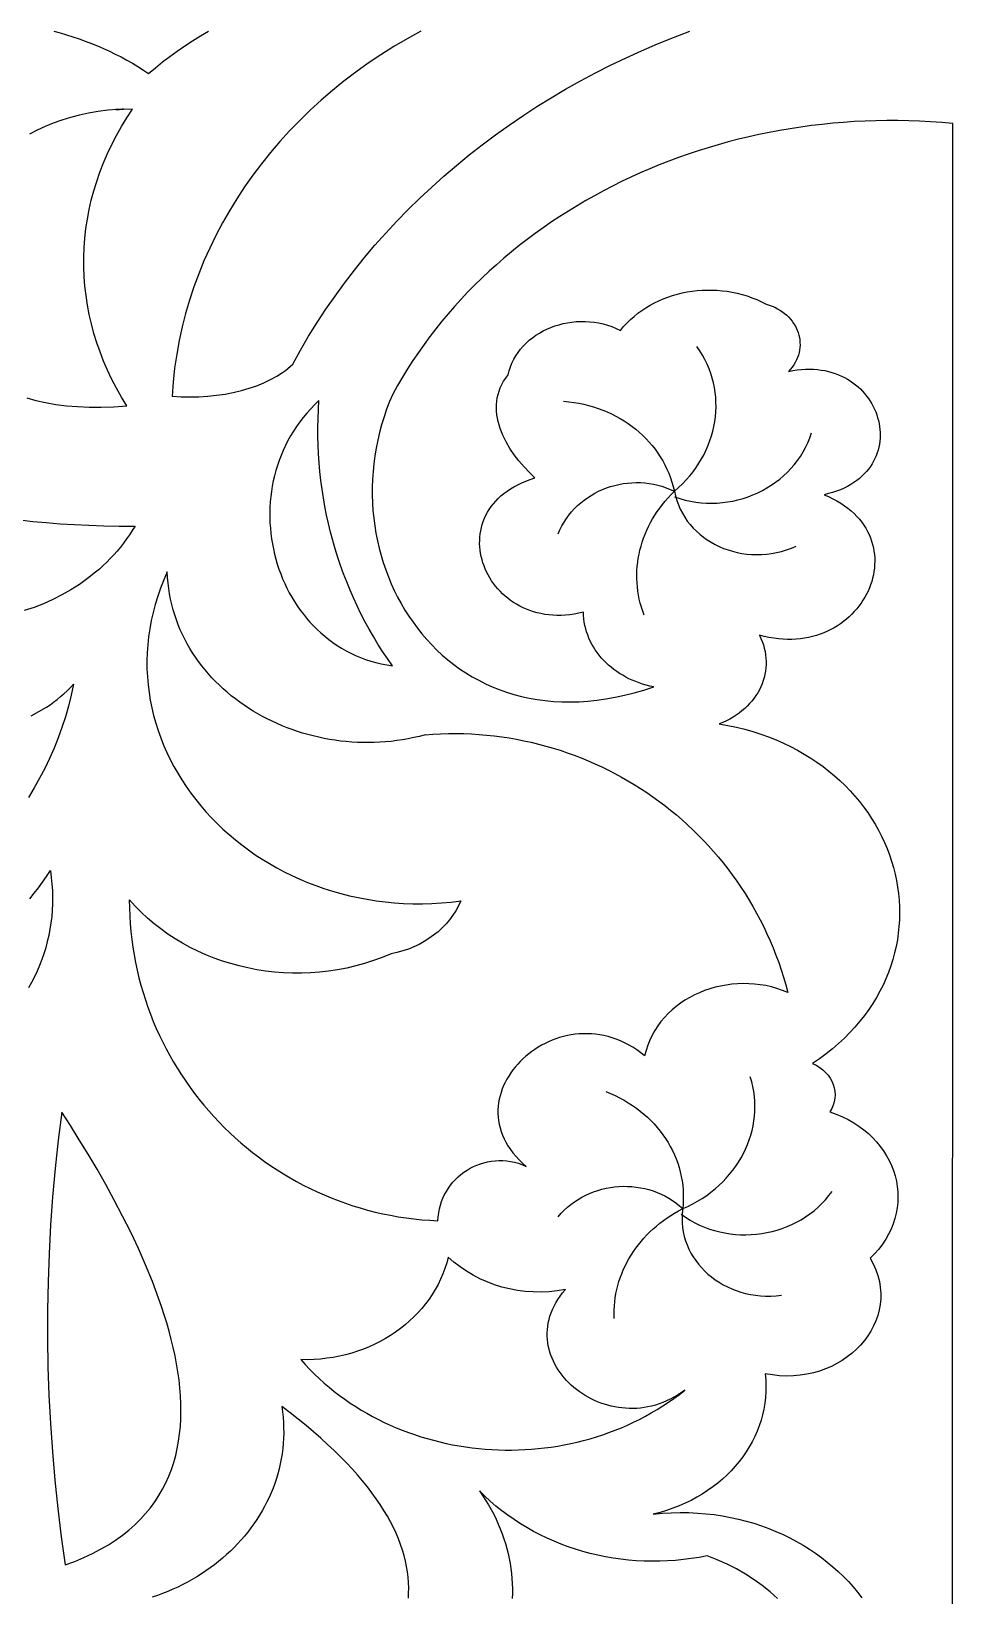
# Model space of a CAD drawing. Extents: x -555 to 555, y -555 to 555.
# Drawn here: x -416.2 to -365, y -86.9 to 0 of the extents above; entities that cross this region are included whole.
import ezdxf

# ---------------------------------------------------------------- set-up
doc = ezdxf.new("R2010")
doc.units = 0
doc.layers.add('LAYER_1', color=18, linetype='CONTINUOUS')
doc.layers.add('LAYER_2', color=140, linetype='CONTINUOUS')

msp = doc.modelspace()

# ---------------------------------------------------------------- linework, layer by layer
at = {"layer": 'LAYER_1'}
for points in [[(-414.931, -0.005), (-414.573, -0.099), (-414.219, -0.201), (-413.867, -0.309), (-413.519, -0.425), (-413.174, -0.548), (-412.833, -0.678), (-412.496, -0.814), (-412.162, -0.958), (-411.833, -1.108), (-411.508, -1.266), (-411.187, -1.43), (-410.871, -1.602), (-410.56, -1.78), (-410.253, -1.966), (-409.952, -2.158), (-409.656, -2.357), (-409.277, -2.027), (-408.887, -1.708), (-408.486, -1.4), (-408.074, -1.102), (-407.653, -0.813), (-407.221, -0.535), (-406.78, -0.265), (-406.33, -0.005)], [(-394.547, -0.005), (-395.304, -0.422), (-396.042, -0.857), (-396.762, -1.31), (-397.464, -1.781), (-398.147, -2.269), (-398.811, -2.774), (-399.455, -3.295), (-400.08, -3.832), (-400.685, -4.384), (-401.269, -4.952), (-401.833, -5.533), (-402.376, -6.129), (-402.897, -6.738), (-403.397, -7.36), (-403.875, -7.995), (-404.331, -8.642), (-404.765, -9.301), (-405.175, -9.97), (-405.563, -10.651), (-405.927, -11.342), (-406.267, -12.042), (-406.583, -12.752), (-406.875, -13.471), (-407.143, -14.199), (-407.385, -14.934), (-407.602, -15.677), (-407.794, -16.427), (-407.96, -17.183), (-408.099, -17.946), (-408.212, -18.714), (-408.299, -19.487), (-408.358, -20.266), (-407.858, -20.298), (-407.359, -20.309), (-406.863, -20.3), (-406.373, -20.27), (-405.89, -20.221), (-405.416, -20.152), (-404.954, -20.063), (-404.505, -19.957), (-404.072, -19.832), (-403.657, -19.689), (-403.262, -19.529), (-402.888, -19.353), (-402.539, -19.16), (-402.216, -18.951), (-402.064, -18.84), (-401.921, -18.726), (-401.784, -18.608), (-401.656, -18.487), (-401.223, -17.709), (-400.77, -16.942), (-400.299, -16.186), (-399.809, -15.441), (-399.3, -14.708), (-398.773, -13.986), (-398.228, -13.276), (-397.666, -12.577), (-397.086, -11.891), (-396.489, -11.218), (-395.876, -10.557), (-395.246, -9.909), (-394.599, -9.274), (-393.937, -8.653), (-393.259, -8.045), (-392.565, -7.451), (-391.857, -6.871), (-391.133, -6.305), (-390.395, -5.754), (-389.643, -5.217), (-388.877, -4.695), (-388.097, -4.189), (-387.304, -3.697), (-386.497, -3.222), (-385.678, -2.762), (-384.846, -2.318), (-384.001, -1.891), (-383.145, -1.48), (-382.277, -1.086), (-381.397, -0.708), (-380.506, -0.348), (-379.604, -0.005)], [(-416.431, -20.37), (-415.92, -20.509), (-415.383, -20.627), (-414.819, -20.724), (-414.228, -20.798), (-413.611, -20.85), (-412.966, -20.878), (-412.293, -20.88), (-411.592, -20.858), (-410.864, -20.809), (-411.162, -20.323), (-411.44, -19.832), (-411.699, -19.335), (-411.938, -18.833), (-412.156, -18.326), (-412.356, -17.815), (-412.535, -17.3), (-412.695, -16.781), (-412.834, -16.26), (-412.954, -15.736), (-413.054, -15.209), (-413.135, -14.681), (-413.195, -14.151), (-413.235, -13.62), (-413.256, -13.089), (-413.256, -12.557), (-413.237, -12.025), (-413.198, -11.494), (-413.139, -10.963), (-413.06, -10.434), (-412.961, -9.907), (-412.842, -9.381), (-412.703, -8.858), (-412.544, -8.338), (-412.365, -7.822), (-412.165, -7.309), (-411.946, -6.8), (-411.707, -6.295), (-411.448, -5.796), (-411.169, -5.301), (-410.87, -4.813), (-410.55, -4.33), (-411.384, -4.35), (-411.932, -4.392), (-412.468, -4.457), (-412.991, -4.544), (-413.501, -4.654), (-413.998, -4.784), (-414.481, -4.934), (-414.951, -5.104), (-415.406, -5.293), (-415.848, -5.499), (-416.275, -5.723)], [(-365.008, -120.025), (-365, -5.125), (-365.613, -5.072), (-366.226, -5.029), (-366.837, -4.997), (-367.446, -4.975), (-368.054, -4.964), (-368.661, -4.964), (-369.266, -4.973), (-369.869, -4.993), (-370.47, -5.023), (-371.068, -5.064), (-371.664, -5.114), (-372.258, -5.174), (-372.849, -5.244), (-373.438, -5.324), (-374.023, -5.414), (-374.605, -5.513), (-375.185, -5.622), (-375.76, -5.74), (-376.332, -5.868), (-376.901, -6.005), (-377.466, -6.152), (-378.027, -6.307), (-378.583, -6.472), (-379.136, -6.646), (-379.684, -6.829), (-380.227, -7.021), (-380.766, -7.221), (-381.3, -7.43), (-381.83, -7.648), (-382.354, -7.875), (-382.872, -8.11), (-383.386, -8.353), (-383.894, -8.605), (-384.396, -8.865), (-384.892, -9.134), (-385.382, -9.41), (-385.866, -9.695), (-386.344, -9.988), (-386.816, -10.288), (-387.281, -10.596), (-387.739, -10.912), (-388.191, -11.236), (-388.635, -11.568), (-389.072, -11.907), (-389.502, -12.253), (-389.925, -12.607), (-390.34, -12.968), (-390.747, -13.336), (-391.147, -13.712), (-391.538, -14.094), (-391.921, -14.484), (-392.296, -14.88), (-392.663, -15.284), (-393.021, -15.694), (-393.37, -16.111), (-393.71, -16.534), (-394.042, -16.964), (-394.364, -17.401), (-394.677, -17.844), (-394.98, -18.293), (-395.274, -18.749), (-395.558, -19.21), (-395.832, -19.678), (-396.096, -20.152), (-396.275, -20.574), (-396.438, -20.998), (-396.585, -21.426), (-396.718, -21.856), (-396.835, -22.287), (-396.936, -22.721), (-397.023, -23.155), (-397.096, -23.589), (-397.153, -24.024), (-397.196, -24.459), (-397.225, -24.894), (-397.239, -25.327), (-397.239, -25.759), (-397.225, -26.189), (-397.197, -26.617), (-397.156, -27.042), (-397.101, -27.464), (-397.032, -27.883), (-396.95, -28.298), (-396.855, -28.708), (-396.747, -29.115), (-396.626, -29.516), (-396.492, -29.911), (-396.345, -30.301), (-396.186, -30.684), (-396.015, -31.061), (-395.831, -31.431), (-395.635, -31.793), (-395.427, -32.147), (-395.207, -32.493), (-394.975, -32.83), (-394.732, -33.158), (-394.477, -33.477), (-394.211, -33.786), (-393.934, -34.084), (-393.645, -34.371), (-393.346, -34.648), (-393.036, -34.913), (-392.715, -35.166), (-392.384, -35.406), (-392.042, -35.634), (-391.69, -35.849), (-391.327, -36.05), (-390.955, -36.237), (-390.573, -36.409), (-390.181, -36.567), (-389.779, -36.71), (-389.368, -36.837), (-388.948, -36.947), (-388.518, -37.042), (-388.079, -37.12), (-387.632, -37.18), (-387.175, -37.223), (-386.71, -37.248), (-386.236, -37.254), (-385.754, -37.241), (-385.263, -37.209), (-384.764, -37.158), (-384.258, -37.086), (-383.743, -36.994), (-383.221, -36.881), (-382.691, -36.746), (-382.153, -36.59), (-381.608, -36.412), (-381.816, -36.369), (-382.02, -36.318), (-382.22, -36.261), (-382.416, -36.196), (-382.608, -36.124), (-382.796, -36.046), (-382.979, -35.961), (-383.157, -35.87), (-383.33, -35.773), (-383.499, -35.67), (-383.661, -35.561), (-383.819, -35.446), (-383.97, -35.326), (-384.116, -35.201), (-384.256, -35.071), (-384.389, -34.936), (-384.516, -34.796), (-384.636, -34.652), (-384.749, -34.504), (-384.855, -34.351), (-384.954, -34.195), (-385.045, -34.035), (-385.129, -33.871), (-385.205, -33.704), (-385.273, -33.533), (-385.332, -33.36), (-385.384, -33.184), (-385.426, -33.005), (-385.46, -32.824), (-385.485, -32.64), (-385.501, -32.455), (-385.507, -32.267), (-385.764, -32.326), (-386.016, -32.373), (-386.264, -32.408), (-386.508, -32.432), (-386.748, -32.444), (-386.983, -32.445), (-387.213, -32.436), (-387.438, -32.417), (-387.658, -32.387), (-387.873, -32.348), (-388.082, -32.299), (-388.286, -32.242), (-388.485, -32.176), (-388.678, -32.101), (-388.865, -32.018), (-389.046, -31.928), (-389.221, -31.83), (-389.39, -31.726), (-389.553, -31.614), (-389.709, -31.496), (-389.858, -31.372), (-390.001, -31.242), (-390.137, -31.107), (-390.266, -30.966), (-390.387, -30.821), (-390.502, -30.671), (-390.609, -30.517), (-390.709, -30.359), (-390.801, -30.197), (-390.885, -30.033), (-390.961, -29.865), (-391.03, -29.695), (-391.09, -29.523), (-391.142, -29.348), (-391.185, -29.172), (-391.22, -28.995), (-391.247, -28.817), (-391.264, -28.638), (-391.273, -28.459), (-391.272, -28.28), (-391.262, -28.101), (-391.243, -27.923), (-391.215, -27.745), (-391.177, -27.569), (-391.129, -27.395), (-391.072, -27.222), (-391.004, -27.052), (-390.926, -26.885), (-390.838, -26.72), (-390.74, -26.558), (-390.631, -26.4), (-390.512, -26.246), (-390.382, -26.096), (-390.241, -25.951), (-390.089, -25.81), (-389.926, -25.674), (-389.752, -25.544), (-389.566, -25.42), (-389.369, -25.302), (-389.16, -25.19), (-388.939, -25.085), (-388.706, -24.987), (-388.462, -24.896), (-388.205, -24.814), (-388.512, -24.513), (-388.808, -24.197), (-389.088, -23.866), (-389.35, -23.522), (-389.588, -23.168), (-389.801, -22.805), (-389.896, -22.62), (-389.983, -22.435), (-390.062, -22.247), (-390.133, -22.059), (-390.194, -21.87), (-390.245, -21.681), (-390.286, -21.49), (-390.317, -21.3), (-390.336, -21.11), (-390.344, -20.92), (-390.34, -20.731), (-390.324, -20.543), (-390.294, -20.355), (-390.252, -20.169), (-390.195, -19.984), (-390.125, -19.801), (-390.04, -19.62), (-389.94, -19.441), (-389.824, -19.264), (-389.692, -19.09), (-389.635, -18.862), (-389.564, -18.642), (-389.478, -18.428), (-389.377, -18.223), (-389.264, -18.026), (-389.138, -17.836), (-389, -17.656), (-388.851, -17.484), (-388.691, -17.321), (-388.52, -17.167), (-388.34, -17.023), (-388.152, -16.888), (-387.954, -16.764), (-387.75, -16.649), (-387.538, -16.545), (-387.319, -16.452), (-387.095, -16.37), (-386.866, -16.299), (-386.632, -16.239), (-386.394, -16.191), (-386.152, -16.155), (-385.908, -16.131), (-385.662, -16.119), (-385.414, -16.12), (-385.166, -16.135), (-384.917, -16.162), (-384.668, -16.202), (-384.421, -16.257), (-384.175, -16.325), (-383.931, -16.407), (-383.69, -16.504), (-383.453, -16.615), (-383.278, -16.406), (-383.094, -16.208), (-382.901, -16.018), (-382.698, -15.839), (-382.487, -15.669), (-382.268, -15.51), (-382.042, -15.361), (-381.809, -15.221), (-381.569, -15.092), (-381.324, -14.974), (-381.073, -14.866), (-380.816, -14.768), (-380.555, -14.681), (-380.291, -14.604), (-380.022, -14.539), (-379.75, -14.484), (-379.476, -14.44), (-379.2, -14.407), (-378.921, -14.386), (-378.642, -14.375), (-378.362, -14.376), (-378.081, -14.388), (-377.801, -14.412), (-377.522, -14.447), (-377.243, -14.494), (-376.967, -14.553), (-376.692, -14.623), (-376.42, -14.705), (-376.151, -14.8), (-375.886, -14.906), (-375.624, -15.024), (-375.368, -15.155), (-375.198, -15.207), (-375.036, -15.267), (-374.881, -15.335), (-374.733, -15.41), (-374.593, -15.491), (-374.461, -15.58), (-374.336, -15.675), (-374.219, -15.775), (-374.11, -15.881), (-374.01, -15.992), (-373.918, -16.107), (-373.834, -16.227), (-373.758, -16.351), (-373.692, -16.477), (-373.634, -16.607), (-373.585, -16.74), (-373.545, -16.875), (-373.515, -17.011), (-373.494, -17.149), (-373.482, -17.289), (-373.48, -17.428), (-373.488, -17.569), (-373.505, -17.708), (-373.533, -17.848), (-373.57, -17.986), (-373.618, -18.124), (-373.676, -18.259), (-373.745, -18.393), (-373.824, -18.524), (-373.915, -18.652), (-374.016, -18.777), (-374.128, -18.898), (-373.882, -18.85), (-373.642, -18.814), (-373.406, -18.788), (-373.176, -18.774), (-372.951, -18.77), (-372.731, -18.776), (-372.516, -18.792), (-372.307, -18.817), (-372.103, -18.852), (-371.906, -18.896), (-371.714, -18.948), (-371.527, -19.008), (-371.347, -19.076), (-371.173, -19.152), (-371.004, -19.235), (-370.843, -19.325), (-370.687, -19.422), (-370.538, -19.525), (-370.395, -19.635), (-370.258, -19.75), (-370.129, -19.87), (-370.006, -19.996), (-369.89, -20.126), (-369.781, -20.261), (-369.679, -20.4), (-369.584, -20.543), (-369.496, -20.689), (-369.416, -20.839), (-369.343, -20.992), (-369.277, -21.147), (-369.219, -21.304), (-369.169, -21.464), (-369.126, -21.625), (-369.091, -21.788), (-369.065, -21.951), (-369.046, -22.115), (-369.035, -22.28), (-369.033, -22.445), (-369.038, -22.61), (-369.053, -22.774), (-369.075, -22.937), (-369.106, -23.099), (-369.146, -23.26), (-369.195, -23.419), (-369.252, -23.575), (-369.319, -23.73), (-369.394, -23.882), (-369.479, -24.03), (-369.572, -24.175), (-369.675, -24.317), (-369.788, -24.455), (-369.91, -24.588), (-370.041, -24.717), (-370.182, -24.841), (-370.333, -24.96), (-370.494, -25.073), (-370.664, -25.18), (-370.845, -25.281), (-371.036, -25.376), (-371.237, -25.464), (-371.448, -25.544), (-371.67, -25.618), (-371.902, -25.683), (-372.144, -25.741), (-371.893, -25.85), (-371.654, -25.966), (-371.428, -26.089), (-371.214, -26.218), (-371.013, -26.353), (-370.824, -26.494), (-370.646, -26.64), (-370.481, -26.79), (-370.328, -26.946), (-370.186, -27.106), (-370.055, -27.27), (-369.936, -27.438), (-369.828, -27.609), (-369.731, -27.783), (-369.645, -27.96), (-369.569, -28.14), (-369.504, -28.321), (-369.45, -28.505), (-369.406, -28.69), (-369.372, -28.877), (-369.348, -29.064), (-369.334, -29.252), (-369.33, -29.44), (-369.335, -29.628), (-369.35, -29.816), (-369.374, -30.003), (-369.407, -30.19), (-369.449, -30.375), (-369.5, -30.558), (-369.559, -30.74), (-369.628, -30.919), (-369.704, -31.096), (-369.789, -31.27), (-369.882, -31.441), (-369.983, -31.608), (-370.092, -31.771), (-370.209, -31.931), (-370.333, -32.086), (-370.464, -32.236), (-370.603, -32.382), (-370.749, -32.522), (-370.902, -32.656), (-371.062, -32.785), (-371.228, -32.907), (-371.401, -33.022), (-371.581, -33.131), (-371.766, -33.232), (-371.958, -33.326), (-372.156, -33.412), (-372.359, -33.49), (-372.569, -33.559), (-372.783, -33.62), (-373.004, -33.671), (-373.229, -33.713), (-373.459, -33.745), (-373.695, -33.768), (-373.935, -33.78), (-374.18, -33.781), (-374.43, -33.771), (-374.683, -33.75), (-374.941, -33.717), (-375.204, -33.673), (-375.47, -33.616), (-375.74, -33.547), (-375.653, -33.725), (-375.578, -33.904), (-375.515, -34.085), (-375.463, -34.267), (-375.422, -34.45), (-375.391, -34.633), (-375.372, -34.815), (-375.363, -34.998), (-375.365, -35.18), (-375.377, -35.361), (-375.399, -35.541), (-375.432, -35.719), (-375.474, -35.895), (-375.526, -36.069), (-375.588, -36.241), (-375.659, -36.41), (-375.739, -36.575), (-375.829, -36.738), (-375.928, -36.896), (-376.036, -37.05), (-376.152, -37.2), (-376.277, -37.345), (-376.411, -37.485), (-376.553, -37.62), (-376.703, -37.749), (-376.861, -37.872), (-377.027, -37.988), (-377.201, -38.098), (-377.382, -38.201), (-377.571, -38.297), (-377.768, -38.385), (-377.971, -38.465), (-377.487, -38.553), (-377.013, -38.655), (-376.55, -38.77), (-376.098, -38.899), (-375.657, -39.041), (-375.227, -39.195), (-374.809, -39.362), (-374.401, -39.541), (-374.006, -39.731), (-373.622, -39.932), (-373.249, -40.144), (-372.888, -40.366), (-372.539, -40.599), (-372.202, -40.841), (-371.877, -41.093), (-371.565, -41.354), (-371.264, -41.623), (-370.976, -41.9), (-370.7, -42.186), (-370.437, -42.479), (-370.186, -42.779), (-369.948, -43.086), (-369.723, -43.399), (-369.511, -43.719), (-369.312, -44.044), (-369.127, -44.375), (-368.954, -44.71), (-368.795, -45.051), (-368.649, -45.395), (-368.517, -45.744), (-368.398, -46.096), (-368.293, -46.451), (-368.202, -46.809), (-368.125, -47.169), (-368.062, -47.532), (-368.013, -47.896), (-367.978, -48.262), (-367.958, -48.629), (-367.952, -48.996), (-367.96, -49.364), (-367.984, -49.731), (-368.022, -50.099), (-368.075, -50.465), (-368.142, -50.83), (-368.225, -51.194), (-368.323, -51.556), (-368.436, -51.915), (-368.565, -52.272), (-368.709, -52.626), (-368.868, -52.977), (-369.043, -53.324), (-369.234, -53.667), (-369.441, -54.005), (-369.663, -54.339), (-369.902, -54.667), (-370.157, -54.99), (-370.428, -55.308), (-370.715, -55.619), (-371.019, -55.923), (-371.339, -56.22), (-371.676, -56.51), (-372.03, -56.793), (-372.4, -57.067), (-372.787, -57.333), (-372.579, -57.433), (-372.388, -57.549), (-372.215, -57.68), (-372.06, -57.823), (-371.923, -57.978), (-371.807, -58.143), (-371.71, -58.316), (-371.634, -58.497), (-371.578, -58.683), (-371.544, -58.873), (-371.532, -59.066), (-371.543, -59.26), (-371.577, -59.454), (-371.634, -59.646), (-371.715, -59.835), (-371.821, -60.019), (-371.466, -60.146), (-371.127, -60.289), (-370.804, -60.449), (-370.498, -60.623), (-370.208, -60.811), (-369.936, -61.012), (-369.681, -61.226), (-369.443, -61.452), (-369.224, -61.688), (-369.022, -61.934), (-368.838, -62.189), (-368.673, -62.452), (-368.526, -62.723), (-368.398, -63), (-368.289, -63.283), (-368.2, -63.571), (-368.13, -63.863), (-368.08, -64.157), (-368.05, -64.455), (-368.041, -64.753), (-368.051, -65.053), (-368.083, -65.352), (-368.136, -65.65), (-368.209, -65.946), (-368.304, -66.239), (-368.421, -66.529), (-368.56, -66.814), (-368.721, -67.095), (-368.904, -67.369), (-369.11, -67.636), (-369.338, -67.895), (-369.59, -68.146), (-369.414, -68.467), (-369.27, -68.789), (-369.158, -69.113), (-369.075, -69.437), (-369.022, -69.76), (-368.997, -70.08), (-369, -70.398), (-369.029, -70.712), (-369.084, -71.021), (-369.163, -71.325), (-369.267, -71.621), (-369.394, -71.91), (-369.543, -72.19), (-369.713, -72.46), (-369.903, -72.72), (-370.114, -72.968), (-370.342, -73.203), (-370.589, -73.425), (-370.853, -73.632), (-371.132, -73.824), (-371.427, -73.999), (-371.736, -74.157), (-372.058, -74.297), (-372.393, -74.417), (-372.74, -74.516), (-373.097, -74.594), (-373.464, -74.65), (-373.84, -74.683), (-374.224, -74.691), (-374.616, -74.675), (-375.013, -74.632), (-375.417, -74.561), (-375.386, -74.894), (-375.373, -75.225), (-375.377, -75.554), (-375.398, -75.88), (-375.436, -76.203), (-375.49, -76.522), (-375.56, -76.838), (-375.646, -77.15), (-375.747, -77.456), (-375.863, -77.758), (-375.994, -78.055), (-376.14, -78.345), (-376.3, -78.63), (-376.474, -78.908), (-376.661, -79.179), (-376.862, -79.443), (-377.075, -79.699), (-377.302, -79.947), (-377.54, -80.187), (-377.791, -80.418), (-378.054, -80.639), (-378.327, -80.851), (-378.612, -81.053), (-378.908, -81.244), (-379.215, -81.425), (-379.531, -81.595), (-379.858, -81.753), (-380.194, -81.899), (-380.539, -82.033), (-380.893, -82.154), (-381.256, -82.262), (-381.628, -82.357), (-381.125, -82.312), (-380.629, -82.284), (-380.138, -82.273), (-379.655, -82.278), (-379.177, -82.299), (-378.707, -82.336), (-378.243, -82.388), (-377.787, -82.456), (-377.338, -82.538), (-376.897, -82.634), (-376.464, -82.744), (-376.039, -82.867), (-375.622, -83.004), (-375.214, -83.154), (-374.815, -83.316), (-374.425, -83.491), (-374.044, -83.677), (-373.673, -83.874), (-373.311, -84.083), (-372.96, -84.303), (-372.619, -84.532), (-372.288, -84.772), (-371.967, -85.022), (-371.658, -85.281), (-371.36, -85.549), (-371.073, -85.825), (-370.797, -86.11), (-370.534, -86.403), (-370.282, -86.703), (-370.043, -87.01)], [(-416.813, -27.146), (-416.087, -27.226), (-415.34, -27.295), (-414.571, -27.354), (-413.782, -27.401), (-412.972, -27.438), (-412.141, -27.465), (-411.289, -27.481), (-410.415, -27.486), (-410.565, -27.73), (-410.721, -27.969), (-410.884, -28.202), (-411.053, -28.43), (-411.228, -28.652), (-411.408, -28.869), (-411.595, -29.081), (-411.787, -29.287), (-411.985, -29.487), (-412.187, -29.681), (-412.395, -29.87), (-412.608, -30.053), (-413.048, -30.403), (-413.506, -30.728), (-413.981, -31.031), (-414.471, -31.309), (-414.976, -31.564), (-415.493, -31.795), (-416.023, -32), (-416.563, -32.182)], [(-394.303, -39.081), (-394.615, -39.162), (-394.927, -39.235), (-395.24, -39.299), (-395.554, -39.354), (-395.869, -39.401), (-396.183, -39.44), (-396.498, -39.47), (-396.812, -39.492), (-397.127, -39.506), (-397.441, -39.512), (-397.754, -39.509), (-398.066, -39.499), (-398.377, -39.481), (-398.688, -39.456), (-398.996, -39.422), (-399.303, -39.381), (-399.609, -39.333), (-399.912, -39.277), (-400.214, -39.214), (-400.513, -39.143), (-400.809, -39.065), (-401.103, -38.981), (-401.394, -38.889), (-401.682, -38.79), (-401.967, -38.684), (-402.249, -38.571), (-402.527, -38.452), (-402.801, -38.326), (-403.071, -38.193), (-403.337, -38.054), (-403.599, -37.909), (-403.856, -37.757), (-404.109, -37.599), (-404.356, -37.435), (-404.599, -37.265), (-404.836, -37.088), (-405.069, -36.906), (-405.295, -36.718), (-405.516, -36.524), (-405.731, -36.324), (-405.939, -36.119), (-406.141, -35.908), (-406.337, -35.692), (-406.526, -35.47), (-406.709, -35.243), (-406.884, -35.011), (-407.052, -34.774), (-407.213, -34.531), (-407.365, -34.284), (-407.511, -34.031), (-407.648, -33.774), (-407.777, -33.512), (-407.898, -33.246), (-408.01, -32.974), (-408.114, -32.699), (-408.208, -32.419), (-408.294, -32.134), (-408.37, -31.845), (-408.437, -31.552), (-408.495, -31.255), (-408.542, -30.954), (-408.58, -30.649), (-408.608, -30.339), (-408.625, -30.027), (-408.821, -30.478), (-408.998, -30.93), (-409.156, -31.382), (-409.295, -31.834), (-409.415, -32.286), (-409.516, -32.737), (-409.599, -33.188), (-409.664, -33.637), (-409.711, -34.085), (-409.741, -34.531), (-409.754, -34.975), (-409.749, -35.418), (-409.728, -35.857), (-409.69, -36.294), (-409.636, -36.727), (-409.566, -37.158), (-409.48, -37.584), (-409.379, -38.007), (-409.262, -38.425), (-409.131, -38.839), (-408.984, -39.248), (-408.823, -39.652), (-408.648, -40.051), (-408.459, -40.444), (-408.256, -40.831), (-408.04, -41.212), (-407.811, -41.586), (-407.568, -41.954), (-407.313, -42.315), (-407.045, -42.668), (-406.765, -43.014), (-406.473, -43.351), (-406.169, -43.681), (-405.854, -44.002), (-405.528, -44.314), (-405.19, -44.618), (-404.842, -44.912), (-404.484, -45.196), (-404.115, -45.471), (-403.736, -45.736), (-403.347, -45.99), (-402.949, -46.233), (-402.542, -46.465), (-402.126, -46.686), (-401.701, -46.896), (-401.268, -47.093), (-400.827, -47.279), (-400.377, -47.452), (-399.92, -47.613), (-399.455, -47.76), (-398.984, -47.894), (-398.505, -48.015), (-398.019, -48.122), (-397.528, -48.214), (-397.03, -48.293), (-396.526, -48.357), (-396.016, -48.405), (-395.501, -48.439), (-394.98, -48.457), (-394.455, -48.459), (-393.925, -48.445), (-393.391, -48.415), (-392.853, -48.368), (-392.31, -48.304), (-392.441, -48.581), (-392.59, -48.847), (-392.757, -49.103), (-392.941, -49.348), (-393.141, -49.582), (-393.356, -49.804), (-393.586, -50.013), (-393.83, -50.209), (-394.088, -50.392), (-394.357, -50.56), (-394.639, -50.714), (-394.931, -50.852), (-395.234, -50.975), (-395.546, -51.081), (-395.867, -51.17), (-396.196, -51.241), (-396.68, -51.441), (-397.169, -51.62), (-397.662, -51.778), (-398.159, -51.915), (-398.659, -52.032), (-399.16, -52.128), (-399.663, -52.205), (-400.167, -52.261), (-400.67, -52.299), (-401.173, -52.316), (-401.675, -52.315), (-402.175, -52.295), (-402.672, -52.255), (-403.166, -52.198), (-403.656, -52.122), (-404.142, -52.028), (-404.622, -51.916), (-405.096, -51.787), (-405.563, -51.64), (-406.023, -51.476), (-406.475, -51.294), (-406.919, -51.096), (-407.353, -50.882), (-407.777, -50.651), (-408.19, -50.404), (-408.592, -50.141), (-408.982, -49.862), (-409.359, -49.568), (-409.723, -49.258), (-410.073, -48.934), (-410.408, -48.594), (-410.727, -48.24)], [(-416.176, -38.016), (-415.749, -37.791), (-415.334, -37.539), (-415.132, -37.404), (-414.934, -37.262), (-414.739, -37.113), (-414.549, -36.957), (-414.363, -36.795), (-414.181, -36.627), (-414.004, -36.451), (-413.832, -36.269), (-413.959, -36.882), (-414.109, -37.487), (-414.28, -38.084), (-414.471, -38.673), (-414.683, -39.254), (-414.913, -39.827), (-415.163, -40.39), (-415.431, -40.945), (-415.717, -41.491), (-416.019, -42.027), (-416.338, -42.554)], [(-394.304, -39.07), (-393.872, -39.039), (-393.442, -39.017), (-393.012, -39.006), (-392.584, -39.003), (-392.157, -39.011), (-391.732, -39.028), (-391.309, -39.054), (-390.887, -39.09), (-390.468, -39.134), (-390.05, -39.188), (-389.635, -39.251), (-389.222, -39.323), (-388.811, -39.404), (-388.403, -39.494), (-387.998, -39.593), (-387.596, -39.7), (-387.197, -39.815), (-386.8, -39.939), (-386.408, -40.072), (-386.018, -40.213), (-385.632, -40.362), (-385.249, -40.519), (-384.871, -40.684), (-384.496, -40.858), (-384.125, -41.039), (-383.758, -41.228), (-383.396, -41.425), (-383.038, -41.629), (-382.684, -41.841), (-382.336, -42.061), (-381.992, -42.288), (-381.652, -42.522), (-381.318, -42.763), (-380.989, -43.012), (-380.666, -43.268), (-380.347, -43.53), (-380.035, -43.8), (-379.727, -44.076), (-379.426, -44.359), (-379.131, -44.649), (-378.842, -44.946), (-378.558, -45.249), (-378.282, -45.558), (-378.011, -45.874), (-377.747, -46.196), (-377.49, -46.524), (-377.24, -46.858), (-376.997, -47.198), (-376.761, -47.544), (-376.531, -47.896), (-376.31, -48.254), (-376.095, -48.617), (-375.889, -48.986), (-375.69, -49.361), (-375.499, -49.741), (-375.316, -50.126), (-375.14, -50.517), (-374.974, -50.912), (-374.815, -51.313), (-374.665, -51.719), (-374.524, -52.13), (-374.391, -52.545), (-374.267, -52.966), (-374.153, -53.391)], [(-416.248, -48.181), (-416.009, -47.879), (-415.776, -47.571), (-415.55, -47.259), (-415.329, -46.943), (-415.115, -46.621), (-415.063, -46.994), (-415.026, -47.365), (-415.002, -47.733), (-414.992, -48.098), (-414.996, -48.46), (-415.012, -48.82), (-415.042, -49.176), (-415.084, -49.529), (-415.139, -49.878), (-415.206, -50.223), (-415.285, -50.565), (-415.376, -50.903), (-415.478, -51.236), (-415.592, -51.565), (-415.718, -51.89), (-415.854, -52.209), (-416.001, -52.524), (-416.159, -52.834), (-416.327, -53.139)], [(-410.734, -48.24), (-410.728, -48.686), (-410.711, -49.129), (-410.683, -49.569), (-410.645, -50.007), (-410.596, -50.442), (-410.537, -50.874), (-410.467, -51.303), (-410.388, -51.728), (-410.298, -52.15), (-410.198, -52.568), (-410.088, -52.982), (-409.969, -53.393), (-409.84, -53.8), (-409.702, -54.202), (-409.555, -54.6), (-409.398, -54.994), (-409.232, -55.383), (-409.058, -55.768), (-408.874, -56.148), (-408.682, -56.522), (-408.482, -56.892), (-408.273, -57.257), (-408.055, -57.616), (-407.83, -57.969), (-407.596, -58.317), (-407.355, -58.66), (-407.106, -58.996), (-406.849, -59.326), (-406.585, -59.65), (-406.313, -59.968), (-406.034, -60.28), (-405.748, -60.585), (-405.455, -60.883), (-405.155, -61.174), (-404.849, -61.459), (-404.535, -61.736), (-404.216, -62.006), (-403.89, -62.268), (-403.557, -62.523), (-403.219, -62.771), (-402.874, -63.011), (-402.524, -63.242), (-402.168, -63.466), (-401.806, -63.682), (-401.439, -63.889), (-401.066, -64.088), (-400.688, -64.278), (-400.306, -64.459), (-399.918, -64.632), (-399.525, -64.795), (-399.128, -64.95), (-398.726, -65.095), (-398.319, -65.23), (-397.908, -65.357), (-397.493, -65.473), (-397.074, -65.58), (-396.651, -65.677), (-396.224, -65.763), (-395.794, -65.84), (-395.36, -65.906), (-394.922, -65.962), (-394.481, -66.007), (-394.037, -66.041), (-393.59, -66.065)], [(-374.153, -53.391), (-374.455, -53.269), (-374.762, -53.166), (-375.072, -53.079), (-375.385, -53.009), (-375.7, -52.956), (-376.015, -52.92), (-376.331, -52.899), (-376.646, -52.894), (-376.961, -52.905), (-377.273, -52.932), (-377.582, -52.973), (-377.888, -53.03), (-378.19, -53.101), (-378.487, -53.187), (-378.778, -53.286), (-379.062, -53.4), (-379.339, -53.527), (-379.608, -53.668), (-379.869, -53.822), (-380.12, -53.989), (-380.36, -54.168), (-380.59, -54.36), (-380.807, -54.564), (-381.013, -54.78), (-381.204, -55.008), (-381.382, -55.247), (-381.545, -55.498), (-381.693, -55.759), (-381.824, -56.031), (-381.938, -56.313), (-382.034, -56.606), (-382.111, -56.908), (-382.33, -56.734), (-382.551, -56.575), (-382.774, -56.429), (-382.999, -56.297), (-383.225, -56.179), (-383.453, -56.074), (-383.683, -55.981), (-383.912, -55.902), (-384.143, -55.835), (-384.373, -55.78), (-384.603, -55.737), (-384.833, -55.706), (-385.062, -55.685), (-385.29, -55.676), (-385.517, -55.678), (-385.742, -55.69), (-385.964, -55.712), (-386.185, -55.744), (-386.403, -55.786), (-386.619, -55.836), (-386.831, -55.896), (-387.039, -55.965), (-387.244, -56.042), (-387.445, -56.128), (-387.641, -56.221), (-387.833, -56.322), (-388.02, -56.431), (-388.201, -56.546), (-388.377, -56.668), (-388.547, -56.797), (-388.711, -56.932), (-388.868, -57.073), (-389.019, -57.219), (-389.162, -57.371), (-389.298, -57.528), (-389.427, -57.69), (-389.547, -57.857), (-389.659, -58.028), (-389.763, -58.202), (-389.858, -58.381), (-389.943, -58.562), (-390.019, -58.747), (-390.085, -58.935), (-390.141, -59.126), (-390.187, -59.318), (-390.222, -59.513), (-390.246, -59.71), (-390.259, -59.908), (-390.26, -60.107), (-390.249, -60.307), (-390.227, -60.507), (-390.191, -60.708), (-390.143, -60.909), (-390.082, -61.11), (-390.007, -61.31), (-389.919, -61.51), (-389.816, -61.708), (-389.699, -61.905), (-389.568, -62.101), (-389.422, -62.294), (-389.261, -62.486), (-389.084, -62.674), (-388.891, -62.861), (-388.682, -63.044)], [(-393.59, -66.062), (-393.576, -65.84), (-393.548, -65.623), (-393.507, -65.411), (-393.453, -65.204), (-393.387, -65.002), (-393.309, -64.807), (-393.219, -64.617), (-393.118, -64.435), (-393.007, -64.259), (-392.886, -64.091), (-392.755, -63.931), (-392.615, -63.779), (-392.467, -63.635), (-392.311, -63.501), (-392.147, -63.375), (-391.976, -63.26), (-391.798, -63.154), (-391.615, -63.059), (-391.426, -62.975), (-391.231, -62.903), (-391.033, -62.841), (-390.83, -62.792), (-390.623, -62.755), (-390.413, -62.731), (-390.201, -62.72), (-389.987, -62.723), (-389.771, -62.739), (-389.553, -62.77), (-389.335, -62.815), (-389.117, -62.876), (-388.899, -62.952), (-388.682, -63.044)], [(-395.234, -87.036), (-395.218, -86.747), (-395.214, -86.456), (-395.223, -86.163), (-395.245, -85.867), (-395.281, -85.569), (-395.33, -85.27), (-395.393, -84.968), (-395.469, -84.664), (-395.559, -84.357), (-395.664, -84.049), (-395.782, -83.738), (-395.915, -83.426), (-396.062, -83.111), (-396.224, -82.794), (-396.4, -82.475), (-396.592, -82.154), (-396.798, -81.831), (-397.02, -81.506), (-397.257, -81.179), (-397.509, -80.85), (-397.777, -80.518), (-398.061, -80.185), (-398.361, -79.849), (-398.677, -79.512), (-399.009, -79.172), (-399.357, -78.831), (-399.722, -78.487), (-400.103, -78.142), (-400.502, -77.794), (-400.917, -77.445), (-401.349, -77.093), (-401.799, -76.74), (-402.266, -76.384), (-402.224, -76.682), (-402.192, -76.979), (-402.171, -77.274), (-402.159, -77.567), (-402.157, -77.859), (-402.165, -78.148), (-402.183, -78.436), (-402.21, -78.722), (-402.246, -79.005), (-402.292, -79.286), (-402.346, -79.564), (-402.41, -79.84), (-402.482, -80.113), (-402.562, -80.383), (-402.651, -80.65), (-402.749, -80.914), (-402.855, -81.174), (-402.969, -81.432), (-403.09, -81.685), (-403.22, -81.935), (-403.357, -82.182), (-403.502, -82.424), (-403.654, -82.663), (-403.813, -82.897), (-403.98, -83.128), (-404.153, -83.353), (-404.333, -83.575), (-404.52, -83.792), (-404.714, -84.004), (-404.914, -84.211), (-405.12, -84.413), (-405.333, -84.61), (-405.551, -84.802), (-405.776, -84.989), (-406.006, -85.17), (-406.241, -85.345), (-406.483, -85.515), (-406.729, -85.679), (-406.981, -85.837), (-407.238, -85.989), (-407.5, -86.135), (-407.767, -86.274), (-408.038, -86.407), (-408.314, -86.533), (-408.594, -86.653), (-408.879, -86.766), (-409.167, -86.872), (-409.46, -86.971)], [(-374.732, -87.037), (-375.142, -86.674), (-375.576, -86.327), (-376.032, -86), (-376.511, -85.692), (-377.012, -85.404), (-377.535, -85.138), (-378.079, -84.895), (-378.359, -84.782), (-378.644, -84.675), (-379.08, -84.76), (-379.518, -84.831), (-379.956, -84.888), (-380.394, -84.931), (-380.832, -84.961), (-381.27, -84.978), (-381.706, -84.981), (-382.142, -84.972), (-382.576, -84.949), (-383.008, -84.913), (-383.438, -84.864), (-383.865, -84.803), (-384.289, -84.729), (-384.71, -84.643), (-385.127, -84.544), (-385.54, -84.432), (-385.948, -84.309), (-386.352, -84.173), (-386.75, -84.026), (-387.143, -83.866), (-387.53, -83.695), (-387.91, -83.512), (-388.284, -83.317), (-388.651, -83.111), (-389.01, -82.893), (-389.362, -82.664), (-389.706, -82.424), (-390.041, -82.173), (-390.367, -81.911), (-390.684, -81.638), (-390.992, -81.354), (-391.29, -81.06), (-391.112, -81.318), (-390.943, -81.578), (-390.784, -81.84), (-390.634, -82.104), (-390.494, -82.371), (-390.362, -82.639), (-390.24, -82.908), (-390.127, -83.179), (-390.022, -83.452), (-389.927, -83.725), (-389.841, -84), (-389.763, -84.275), (-389.694, -84.552), (-389.634, -84.829), (-389.583, -85.106), (-389.54, -85.384), (-389.505, -85.662), (-389.48, -85.94), (-389.462, -86.217), (-389.453, -86.495), (-389.453, -86.772), (-389.46, -87.049)]]:
    msp.add_lwpolyline(points, dxfattribs=at)
for points in [[(-411.046, -4.335), (-411.129, -4.336), (-411.285, -4.345)], [(-411.384, -4.35), (-411.285, -4.345), (-411.484, -4.353)], [(-400.196, -20.516), (-400.431, -20.741), (-400.655, -20.972), (-400.868, -21.21), (-401.07, -21.452), (-401.261, -21.7), (-401.441, -21.953), (-401.611, -22.211), (-401.77, -22.472), (-401.918, -22.738), (-402.056, -23.008), (-402.183, -23.281), (-402.3, -23.558), (-402.407, -23.837), (-402.504, -24.119), (-402.59, -24.404), (-402.667, -24.69), (-402.733, -24.978), (-402.79, -25.268), (-402.837, -25.559), (-402.874, -25.851), (-402.902, -26.143), (-402.92, -26.436), (-402.928, -26.729), (-402.928, -27.021), (-402.918, -27.313), (-402.898, -27.605), (-402.87, -27.895), (-402.832, -28.184), (-402.786, -28.471), (-402.73, -28.756), (-402.666, -29.039), (-402.593, -29.319), (-402.512, -29.597), (-402.422, -29.872), (-402.323, -30.143), (-402.216, -30.41), (-402.1, -30.674), (-401.977, -30.933), (-401.845, -31.188), (-401.705, -31.437), (-401.557, -31.682), (-401.401, -31.921), (-401.237, -32.155), (-401.065, -32.383), (-400.886, -32.604), (-400.699, -32.819), (-400.504, -33.027), (-400.302, -33.228), (-400.093, -33.422), (-399.876, -33.607), (-399.652, -33.785), (-399.421, -33.955), (-399.183, -34.116), (-398.937, -34.268), (-398.685, -34.411), (-398.426, -34.545), (-398.161, -34.669), (-397.888, -34.782), (-397.609, -34.886), (-397.324, -34.979), (-397.032, -35.061), (-396.734, -35.132), (-396.429, -35.192), (-396.118, -35.24), (-396.396, -34.844), (-396.664, -34.443), (-396.923, -34.035), (-397.172, -33.622), (-397.413, -33.204), (-397.644, -32.78), (-397.865, -32.351), (-398.078, -31.917), (-398.28, -31.478), (-398.473, -31.035), (-398.657, -30.587), (-398.831, -30.136), (-398.995, -29.68), (-399.149, -29.221), (-399.294, -28.757), (-399.428, -28.291), (-399.553, -27.821), (-399.668, -27.348), (-399.772, -26.873), (-399.867, -26.394), (-399.951, -25.914), (-400.026, -25.431), (-400.09, -24.945), (-400.143, -24.458), (-400.187, -23.97), (-400.22, -23.479), (-400.242, -22.988), (-400.254, -22.495), (-400.256, -22.001), (-400.247, -21.506), (-400.227, -21.011)], [(-414.487, -60.029), (-414.683, -61.597), (-414.85, -63.167), (-414.991, -64.739), (-415.103, -66.312), (-415.188, -67.886), (-415.244, -69.461), (-415.274, -71.036), (-415.275, -72.611), (-415.249, -74.186), (-415.195, -75.761), (-415.113, -77.334), (-415.004, -78.907), (-414.866, -80.479), (-414.702, -82.049), (-414.509, -83.617), (-414.289, -85.182), (-413.758, -84.983), (-413.254, -84.77), (-412.775, -84.545), (-412.322, -84.308), (-411.894, -84.058), (-411.49, -83.797), (-411.111, -83.525), (-410.755, -83.242), (-410.422, -82.948), (-410.111, -82.644), (-409.823, -82.33), (-409.557, -82.006), (-409.312, -81.673), (-409.088, -81.331), (-408.884, -80.981), (-408.7, -80.622), (-408.536, -80.255), (-408.391, -79.88), (-408.265, -79.498), (-408.156, -79.11), (-408.065, -78.714), (-407.992, -78.312), (-407.935, -77.904), (-407.895, -77.49), (-407.871, -77.071), (-407.862, -76.647), (-407.868, -76.218), (-407.888, -75.785), (-407.923, -75.348), (-407.971, -74.907), (-408.032, -74.462), (-408.106, -74.015), (-408.193, -73.564), (-408.291, -73.112), (-408.401, -72.657), (-408.521, -72.2), (-408.652, -71.742), (-408.793, -71.283), (-408.943, -70.823), (-409.103, -70.363), (-409.271, -69.902), (-409.448, -69.442), (-409.823, -68.523), (-410.226, -67.609), (-410.653, -66.703), (-411.1, -65.806), (-411.563, -64.922), (-412.04, -64.053), (-412.525, -63.202), (-413.016, -62.371), (-413.509, -61.564), (-414.001, -60.782)], [(-401.204, -73.78), (-400.957, -74.055), (-400.704, -74.323), (-400.444, -74.583), (-400.179, -74.835), (-399.907, -75.08), (-399.629, -75.317), (-399.345, -75.546), (-399.057, -75.768), (-398.762, -75.982), (-398.463, -76.188), (-398.159, -76.387), (-397.85, -76.578), (-397.536, -76.761), (-397.218, -76.936), (-396.896, -77.104), (-396.57, -77.264), (-396.24, -77.416), (-395.907, -77.56), (-395.57, -77.696), (-395.23, -77.825), (-394.886, -77.945), (-394.54, -78.058), (-394.191, -78.163), (-393.84, -78.26), (-393.486, -78.349), (-393.131, -78.43), (-392.773, -78.503), (-392.413, -78.568), (-392.052, -78.625), (-391.69, -78.674), (-391.326, -78.715), (-390.962, -78.748), (-390.596, -78.773), (-390.23, -78.79), (-389.864, -78.799), (-389.497, -78.8), (-389.13, -78.793), (-388.764, -78.778), (-388.397, -78.754), (-388.031, -78.722), (-387.666, -78.682), (-387.302, -78.634), (-386.938, -78.578), (-386.576, -78.514), (-386.215, -78.441), (-385.856, -78.36), (-385.499, -78.271), (-385.144, -78.174), (-384.791, -78.068), (-384.44, -77.954), (-384.091, -77.832), (-383.746, -77.701), (-383.403, -77.562), (-383.064, -77.415), (-382.727, -77.259), (-382.395, -77.095), (-382.066, -76.922), (-381.74, -76.741), (-381.419, -76.552), (-381.102, -76.354), (-380.789, -76.148), (-380.481, -75.933), (-380.178, -75.71), (-379.88, -75.478), (-380.078, -75.62), (-380.279, -75.751), (-380.482, -75.87), (-380.686, -75.979), (-380.891, -76.076), (-381.098, -76.162), (-381.305, -76.238), (-381.513, -76.304), (-381.721, -76.359), (-381.929, -76.405), (-382.138, -76.441), (-382.345, -76.467), (-382.552, -76.485), (-382.759, -76.493), (-382.964, -76.492), (-383.168, -76.482), (-383.37, -76.464), (-383.57, -76.438), (-383.768, -76.404), (-383.964, -76.362), (-384.157, -76.312), (-384.348, -76.255), (-384.535, -76.191), (-384.719, -76.119), (-384.899, -76.041), (-385.075, -75.956), (-385.416, -75.768), (-385.738, -75.555), (-386.04, -75.321), (-386.183, -75.195), (-386.32, -75.065), (-386.451, -74.931), (-386.575, -74.791), (-386.693, -74.647), (-386.805, -74.5), (-386.909, -74.348), (-387.006, -74.193), (-387.095, -74.034), (-387.177, -73.871), (-387.251, -73.706), (-387.316, -73.538), (-387.373, -73.367), (-387.421, -73.194), (-387.46, -73.018), (-387.49, -72.841), (-387.511, -72.661), (-387.522, -72.48), (-387.522, -72.298), (-387.513, -72.114), (-387.493, -71.93), (-387.462, -71.744), (-387.421, -71.558), (-387.368, -71.372), (-387.304, -71.185), (-387.228, -70.998), (-387.14, -70.812), (-387.04, -70.626), (-386.927, -70.441), (-386.802, -70.256), (-386.664, -70.073), (-386.513, -69.891), (-386.959, -69.962), (-387.407, -70.007), (-387.854, -70.026), (-388.3, -70.02), (-388.742, -69.988), (-389.18, -69.932), (-389.612, -69.851), (-390.037, -69.746), (-390.453, -69.617), (-390.86, -69.465), (-391.256, -69.29), (-391.639, -69.092), (-392.009, -68.873), (-392.363, -68.631), (-392.701, -68.367), (-393.021, -68.083), (-393.104, -68.399), (-393.202, -68.709), (-393.315, -69.012), (-393.442, -69.309), (-393.583, -69.598), (-393.738, -69.881), (-393.906, -70.156), (-394.086, -70.423), (-394.279, -70.682), (-394.484, -70.933), (-394.7, -71.175), (-394.927, -71.408), (-395.165, -71.632), (-395.414, -71.847), (-395.672, -72.052), (-395.94, -72.247), (-396.217, -72.431), (-396.503, -72.605), (-396.797, -72.769), (-397.1, -72.921), (-397.409, -73.061), (-397.726, -73.191), (-398.05, -73.308), (-398.38, -73.413), (-398.717, -73.505), (-399.058, -73.585), (-399.405, -73.652), (-399.757, -73.705), (-400.113, -73.745), (-400.473, -73.771), (-400.837, -73.783)]]:
    msp.add_lwpolyline(points, close=True, dxfattribs=at)
at = {"layer": 'LAYER_2'}
for points in [[(-380.458, -25.551), (-380.228, -25.348), (-380.009, -25.139), (-379.802, -24.923), (-379.607, -24.701), (-379.424, -24.472), (-379.253, -24.238), (-379.094, -23.999), (-378.947, -23.755), (-378.812, -23.506), (-378.689, -23.254), (-378.579, -22.998), (-378.481, -22.739), (-378.396, -22.477), (-378.322, -22.213), (-378.262, -21.947), (-378.214, -21.679), (-378.179, -21.41), (-378.156, -21.14), (-378.146, -20.87), (-378.149, -20.6), (-378.165, -20.331), (-378.194, -20.062), (-378.236, -19.795), (-378.291, -19.529), (-378.359, -19.265), (-378.44, -19.004), (-378.535, -18.746), (-378.643, -18.491), (-378.764, -18.239), (-378.899, -17.992), (-379.048, -17.749), (-379.21, -17.511)], [(-386.614, -20.549), (-386.327, -20.576), (-386.044, -20.613), (-385.765, -20.661), (-385.49, -20.718), (-385.22, -20.785), (-384.954, -20.861), (-384.694, -20.947), (-384.438, -21.042), (-384.188, -21.146), (-383.943, -21.258), (-383.704, -21.379), (-383.471, -21.509), (-383.245, -21.646), (-383.025, -21.792), (-382.812, -21.945), (-382.606, -22.106), (-382.407, -22.274), (-382.216, -22.449), (-382.032, -22.631), (-381.857, -22.82), (-381.69, -23.016), (-381.531, -23.218), (-381.38, -23.427), (-381.239, -23.641), (-381.107, -23.861), (-380.984, -24.087), (-380.871, -24.319), (-380.768, -24.555), (-380.675, -24.797), (-380.592, -25.044), (-380.519, -25.295), (-380.458, -25.551)], [(-380.452, -25.86), (-380.161, -25.959), (-379.867, -26.041), (-379.571, -26.107), (-379.274, -26.157), (-378.977, -26.192), (-378.679, -26.212), (-378.382, -26.217), (-378.086, -26.208), (-377.792, -26.184), (-377.5, -26.146), (-377.211, -26.094), (-376.926, -26.029), (-376.645, -25.95), (-376.368, -25.859), (-376.096, -25.755), (-375.831, -25.638), (-375.571, -25.51), (-375.319, -25.369), (-375.074, -25.217), (-374.838, -25.053), (-374.61, -24.879), (-374.391, -24.693), (-374.183, -24.498), (-373.984, -24.292), (-373.797, -24.075), (-373.622, -23.85), (-373.458, -23.615), (-373.308, -23.37), (-373.171, -23.117), (-373.048, -22.855), (-372.939, -22.585), (-372.845, -22.307)], [(-386.908, -27.911), (-386.813, -27.688), (-386.706, -27.472), (-386.587, -27.263), (-386.457, -27.063), (-386.317, -26.872), (-386.166, -26.689), (-386.007, -26.514), (-385.838, -26.349), (-385.661, -26.193), (-385.475, -26.046), (-385.283, -25.908), (-385.084, -25.78), (-384.878, -25.662), (-384.666, -25.554), (-384.45, -25.457), (-384.228, -25.369), (-384.002, -25.293), (-383.772, -25.227), (-383.54, -25.172), (-383.304, -25.129), (-383.066, -25.097), (-382.827, -25.076), (-382.587, -25.067), (-382.346, -25.071), (-382.104, -25.086), (-381.864, -25.114), (-381.624, -25.154), (-381.386, -25.207), (-381.149, -25.273), (-380.916, -25.352), (-380.685, -25.445), (-380.458, -25.551)], [(-382.136, -32.44), (-382.217, -32.219), (-382.289, -31.997), (-382.352, -31.773), (-382.406, -31.547), (-382.451, -31.321), (-382.487, -31.094), (-382.514, -30.866), (-382.533, -30.637), (-382.542, -30.408), (-382.543, -30.18), (-382.535, -29.951), (-382.519, -29.723), (-382.494, -29.495), (-382.461, -29.268), (-382.419, -29.042), (-382.368, -28.817), (-382.31, -28.594), (-382.242, -28.372), (-382.167, -28.152), (-382.084, -27.934), (-381.992, -27.718), (-381.892, -27.505), (-381.784, -27.294), (-381.668, -27.087), (-381.544, -26.882), (-381.412, -26.68), (-381.273, -26.482), (-381.125, -26.288), (-380.97, -26.097), (-380.807, -25.911), (-380.636, -25.728), (-380.458, -25.551)], [(-380.458, -25.551), (-380.4, -25.812), (-380.326, -26.066), (-380.237, -26.311), (-380.134, -26.548), (-380.016, -26.776), (-379.885, -26.995), (-379.741, -27.204), (-379.584, -27.404), (-379.416, -27.594), (-379.237, -27.773), (-379.047, -27.942), (-378.848, -28.101), (-378.639, -28.248), (-378.421, -28.384), (-378.195, -28.509), (-377.962, -28.622), (-377.721, -28.723), (-377.475, -28.811), (-377.222, -28.887), (-376.965, -28.95), (-376.703, -29), (-376.437, -29.036), (-376.167, -29.059), (-375.895, -29.067), (-375.62, -29.062), (-375.344, -29.042), (-375.067, -29.007), (-374.79, -28.958), (-374.512, -28.893), (-374.236, -28.812), (-373.961, -28.716), (-373.687, -28.603)], [(-379.996, -65.394), (-379.712, -65.266), (-379.436, -65.127), (-379.17, -64.979), (-378.913, -64.821), (-378.665, -64.655), (-378.427, -64.479), (-378.199, -64.296), (-377.981, -64.104), (-377.773, -63.905), (-377.576, -63.698), (-377.389, -63.485), (-377.213, -63.265), (-377.047, -63.039), (-376.893, -62.808), (-376.751, -62.571), (-376.619, -62.329), (-376.5, -62.082), (-376.392, -61.831), (-376.297, -61.576), (-376.213, -61.318), (-376.143, -61.056), (-376.084, -60.792), (-376.039, -60.525), (-376.007, -60.256), (-375.988, -59.985), (-375.982, -59.713), (-375.99, -59.44), (-376.012, -59.166), (-376.047, -58.892), (-376.097, -58.618), (-376.161, -58.345), (-376.24, -58.072)], [(-384.274, -58.895), (-384.009, -59.001), (-383.751, -59.116), (-383.5, -59.24), (-383.256, -59.372), (-383.02, -59.511), (-382.79, -59.659), (-382.569, -59.814), (-382.355, -59.976), (-382.15, -60.145), (-381.952, -60.321), (-381.763, -60.503), (-381.582, -60.692), (-381.41, -60.887), (-381.246, -61.087), (-381.092, -61.293), (-380.947, -61.504), (-380.811, -61.721), (-380.684, -61.941), (-380.567, -62.167), (-380.46, -62.397), (-380.363, -62.63), (-380.275, -62.868), (-380.199, -63.109), (-380.132, -63.353), (-380.076, -63.6), (-380.031, -63.85), (-379.997, -64.103), (-379.974, -64.357), (-379.962, -64.614), (-379.962, -64.873), (-379.973, -65.133), (-379.996, -65.394)], [(-386.904, -65.839), (-386.742, -65.652), (-386.571, -65.475), (-386.391, -65.31), (-386.203, -65.156), (-386.008, -65.012), (-385.806, -64.88), (-385.598, -64.758), (-385.384, -64.648), (-385.165, -64.548), (-384.942, -64.46), (-384.714, -64.382), (-384.483, -64.316), (-384.249, -64.261), (-384.013, -64.218), (-383.775, -64.185), (-383.536, -64.164), (-383.296, -64.154), (-383.056, -64.156), (-382.816, -64.169), (-382.577, -64.194), (-382.34, -64.23), (-382.105, -64.277), (-381.873, -64.336), (-381.644, -64.407), (-381.419, -64.489), (-381.198, -64.583), (-380.982, -64.689), (-380.772, -64.806), (-380.567, -64.935), (-380.37, -65.076), (-380.179, -65.229), (-379.996, -65.394)], [(-380.09, -65.691), (-379.843, -65.867), (-379.588, -66.028), (-379.327, -66.173), (-379.06, -66.305), (-378.787, -66.422), (-378.51, -66.524), (-378.228, -66.612), (-377.942, -66.686), (-377.654, -66.746), (-377.364, -66.791), (-377.071, -66.823), (-376.778, -66.841), (-376.485, -66.845), (-376.192, -66.835), (-375.899, -66.812), (-375.609, -66.775), (-375.32, -66.725), (-375.035, -66.661), (-374.752, -66.585), (-374.474, -66.495), (-374.201, -66.392), (-373.934, -66.277), (-373.672, -66.149), (-373.417, -66.007), (-373.17, -65.854), (-372.93, -65.688), (-372.699, -65.509), (-372.478, -65.318), (-372.266, -65.115), (-372.065, -64.9), (-371.875, -64.672), (-371.697, -64.433)], [(-383.795, -71.498), (-383.802, -71.264), (-383.8, -71.032), (-383.789, -70.8), (-383.768, -70.57), (-383.739, -70.341), (-383.701, -70.114), (-383.654, -69.889), (-383.599, -69.666), (-383.535, -69.445), (-383.463, -69.227), (-383.383, -69.011), (-383.294, -68.797), (-383.198, -68.587), (-383.093, -68.38), (-382.981, -68.176), (-382.861, -67.976), (-382.734, -67.779), (-382.599, -67.586), (-382.457, -67.397), (-382.308, -67.213), (-382.151, -67.033), (-381.988, -66.857), (-381.818, -66.686), (-381.641, -66.52), (-381.457, -66.36), (-381.267, -66.204), (-381.071, -66.054), (-380.868, -65.91), (-380.659, -65.772), (-380.444, -65.64), (-380.223, -65.514), (-379.996, -65.394)], [(-379.996, -65.394), (-380.024, -65.66), (-380.035, -65.923), (-380.028, -66.182), (-380.005, -66.437), (-379.965, -66.687), (-379.91, -66.933), (-379.839, -67.173), (-379.754, -67.407), (-379.654, -67.636), (-379.54, -67.857), (-379.413, -68.072), (-379.273, -68.279), (-379.121, -68.478), (-378.956, -68.669), (-378.781, -68.851), (-378.594, -69.024), (-378.397, -69.188), (-378.19, -69.341), (-377.973, -69.485), (-377.747, -69.617), (-377.513, -69.738), (-377.271, -69.847), (-377.021, -69.944), (-376.764, -70.029), (-376.5, -70.101), (-376.23, -70.159), (-375.955, -70.204), (-375.674, -70.234), (-375.389, -70.25), (-375.099, -70.251), (-374.806, -70.236), (-374.509, -70.205)]]:
    msp.add_lwpolyline(points, dxfattribs=at)

doc.saveas('drawing.dxf')
